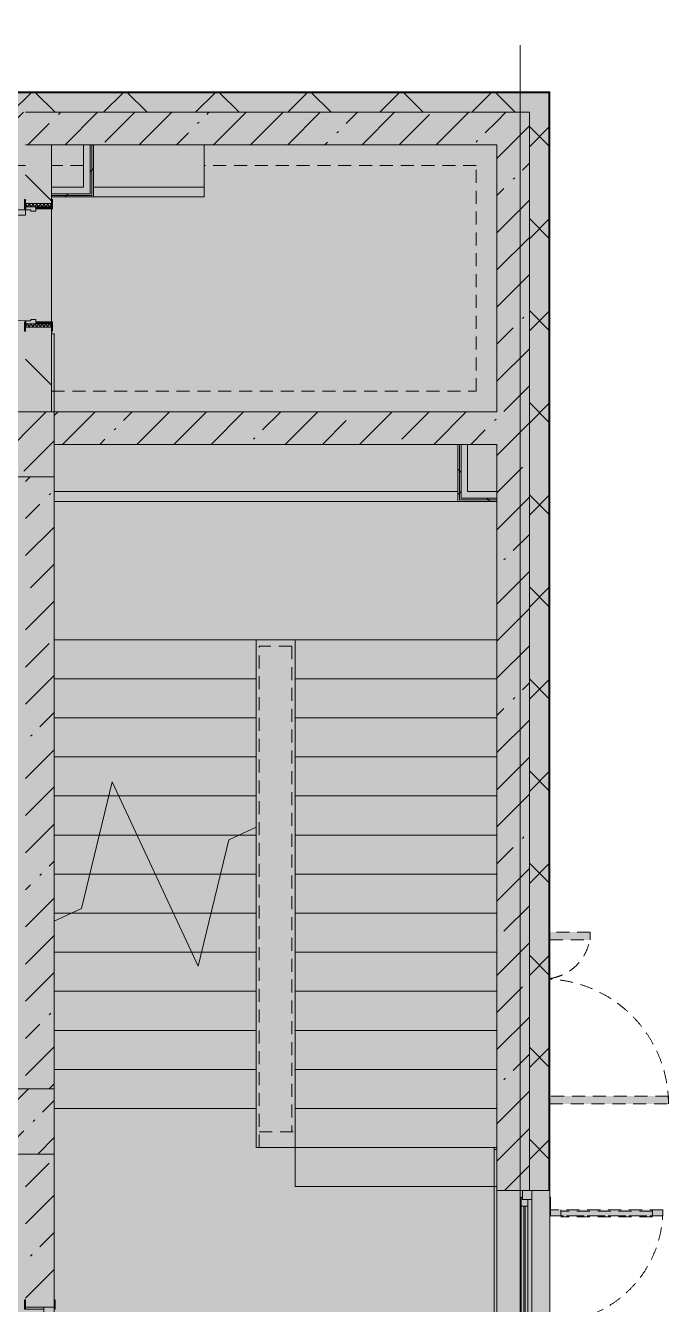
# Model space of a CAD drawing. Header units: millimetres. Extents: x 81037 to 284518, y -8553 to 29000.
# Drawn here: x 278718 to 283656, y 12246 to 22066 of the extents above; entities that cross this region are included whole.
import ezdxf

# ---------------------------------------------------------------- set-up
doc = ezdxf.new("R2010")
doc.units = ezdxf.units.MM
doc.linetypes.add('200_ШТРИХ__ш1_п0_6_', pattern=[160, 100, -60])
doc.layers.add('A-DETL-GENF-6', color=7, linetype='Continuous', lineweight=9, true_color=0xc0c0c0, transparency=0.4)
for name, color, linetype, lineweight in [('A-DETL-MBND-1', 7, '200_ШТРИХ__ш1_п0_6_', 9), ('A-WALL-4', 7, 'Continuous', 5), ('I-WALL-6', 7, 'Continuous', 5), ('S-COLS-1', 7, 'Continuous', 5), ('Оси', 7, 'Continuous', 9)]:
    doc.layers.add(name, color=color, linetype=linetype, lineweight=lineweight)
for name, color, linetype, lineweight, true_color in [('A-DOOR-3', 7, 'Continuous', 5, 0xb7b7b7), ('A-DOOR-4', 7, 'Continuous', 5, 0xe2e2e2), ('A-DOOR-5', 7, 'Continuous', 5, 0xaaaaaa), ('A-DOOR-FRAM-3', 7, 'Continuous', 5, 0xe2e2e2), ('A-DOOR-FRAM-4', 7, 'Continuous', 5, 0xb7b7b7), ('A-DOOR-FRAM-5', 7, 'Continuous', 5, 0xaaaaaa), ('A-FLOR-3', 7, 'Continuous', 5, 0xb7b7b7), ('A-GLAZ-1', 7, 'Continuous', 5, 0x737373), ('A-WALL-5', 7, 'Continuous', 5, 0x737373), ('A-WALL-6', 7, 'Continuous', 9, 0x737373), ('I-WALL-4', 7, 'Continuous', 5, 0xe7e7e7), ('I-WALL-7', 7, 'Continuous', 5, 0x737373), ('S-COLS-2', 7, 'Continuous', 5, 0x737373), ('S-STRS-2', 7, 'Continuous', 5, 0x737373), ('S-STRS-MBND-2', 7, 'Continuous', 5, 0x737373)]:
    doc.layers.add(name, color=color, linetype=linetype, lineweight=lineweight, true_color=true_color)
pattern_1 = [(45, (157507.65, 0), (-285.1231, 285.1231), []), (45, (157792.77, 0), (-285.1231, 285.1231), [504.031, -100.806, 16.764, -84.042])]
pattern_2 = [(45, (157507.65, 0), (-353.5534, 353.5534), []), (135, (157507.65, 0), (-353.5534, -353.5534), [])]
pattern_3 = [(45, (157507.65, 0), (-530.33, 530.33), []), (135, (157507.65, 0), (-530.33, -530.33), [])]

# ---------------------------------------------------------------- blocks, each defined once
blk = doc.blocks.new('110_Дверь_СКБ_2Ст - Д-1_л_Лестничная клетка EIS60 2-32142534-2_1_3_птичка')
at = {"layer": 'A-DOOR-4'}
for points in [[(662.5, 110), (662.5, 1010), (612.5, 1010), (612.5, 110)], [(-587.5, 510), (-637.5, 510), (-637.5, 110), (-587.5, 110), (-587.5, 433.2)], [(712.5, 30), (697.5, 30), (697.5, -110), (712.5, -110), (712.5, -30.6)]]:
    blk.add_hatch(color=256, dxfattribs=at).paths.add_polyline_path(points)
h = blk.add_hatch(color=256, dxfattribs=at)
h.paths.add_polyline_path([(712.5, 110), (662.5, 110), (662.5, 60), (652.5, 60), (652.5, 30), (712.5, 30)])
h.paths.add_polyline_path([(-627.5, 30), (-627.5, 60), (-637.5, 60), (-637.5, 110), (-687.5, 110), (-687.5, 30)])
at = {"layer": 'A-DOOR-FRAM-3'}
for points in [[(-672.5, 110), (-672.5, 118), (-742.5, 118), (-742.5, 110)], [(767.5, 110), (767.5, 118), (697.5, 118), (697.5, 110)], [(-672.5, 30), (-687.5, 30), (-687.5, -110), (-672.5, -110), (-672.5, -30.6)], [(-672.5, -110), (-742.5, -110), (-742.5, -118), (-672.5, -118)], [(767.5, -118), (767.5, -110), (697.5, -110), (697.5, -118)]]:
    blk.add_hatch(color=256, dxfattribs=at).paths.add_polyline_path(points)
at = {"layer": 'A-DOOR-3'}
for p, q in [((662.5, 1010), (612.5, 1010)), ((612.5, 1010), (612.5, 110)), ((662.5, 110), (662.5, 1010)), ((-637.5, 510), (-637.5, 110)), ((-587.5, 510), (-637.5, 510)), ((-587.5, 110), (-587.5, 510)), ((-637.5, 110), (-587.5, 110)), ((612.5, 110), (662.5, 110))]:
    blk.add_line(p, q, dxfattribs=at)
for centre, radius, start, end in [((662.5, 110), 900, 90, 180), ((-637.5, 110), 400, 360, 90)]:
    blk.add_arc(centre, radius, start, end, dxfattribs=at)
at = {"layer": 'A-DOOR-FRAM-4'}
for p, q in [((-672.5, 118), (-742.5, 118)), ((-742.5, 118), (-742.5, 110)), ((-742.5, 110), (-672.5, 110)), ((-637.5, 110), (-687.5, 110)), ((-687.5, 110), (-687.5, 30)), ((-672.5, 110), (-672.5, 118)), ((-637.5, 60), (-637.5, 110)), ((662.5, 110), (662.5, 60)), ((712.5, 110), (662.5, 110)), ((767.5, 118), (697.5, 118)), ((697.5, 118), (697.5, 110)), ((697.5, 110), (767.5, 110)), ((712.5, 30), (712.5, 110)), ((767.5, 110), (767.5, 118)), ((-687.5, 30), (-627.5, 30)), ((-672.5, 30), (-687.5, 30)), ((-687.5, 30), (-687.5, -110)), ((-672.5, -110), (-672.5, 30)), ((-627.5, 60), (-637.5, 60)), ((-627.5, 30), (-627.5, 60)), ((662.5, 60), (652.5, 60)), ((652.5, 60), (652.5, 30)), ((652.5, 30), (712.5, 30)), ((712.5, 30), (697.5, 30)), ((697.5, 30), (697.5, -110)), ((712.5, -110), (712.5, 30)), ((-672.5, -110), (-742.5, -110)), ((-742.5, -110), (-742.5, -118)), ((-742.5, -118), (-672.5, -118)), ((-687.5, -110), (-672.5, -110)), ((-672.5, -118), (-672.5, -110)), ((697.5, -110), (712.5, -110)), ((767.5, -110), (697.5, -110)), ((697.5, -110), (697.5, -118)), ((697.5, -118), (767.5, -118)), ((767.5, -118), (767.5, -110))]:
    blk.add_line(p, q, dxfattribs=at)
blk = doc.blocks.new('120_Окно_СКБ_1Ст - 120_Окно_СКБ_1Ст 1200х2500_h_ с форточкой2-24160662-2_1_3_птичка')
at = {"layer": 'A-GLAZ-1'}
for p, q in [((-600, -127), (-600, -57)), ((-600, -57), (-530, -57)), ((600, -57), (-600, -57)), ((-530, -57), (-530, -127)), ((530, -87), (-530, -87)), ((-530, -87), (-530, -127)), ((-480, -137), (-480, -87)), ((480, -137), (480, -87)), ((530, -127), (530, -57)), ((530, -57), (600, -57)), ((530, -127), (530, -87)), ((600, -57), (600, -127)), ((-530, -127), (-600, -127)), ((-600, -127), (-550, -127)), ((-530, -127), (-550, -127)), ((-550, -127), (-550, -137)), ((-550, -137), (550, -137)), ((550, -137), (-550, -137)), ((-480, -107), (480, -107)), ((480, -117), (-480, -117)), ((600, -127), (530, -127)), ((550, -127), (530, -127)), ((550, -127), (600, -127)), ((550, -137), (550, -127))]:
    blk.add_line(p, q, dxfattribs=at)
blk = doc.blocks.new('110_Дверь_СКБ_1Ст_Внутренняя1 - Д-8 950x2100h_охрана-V61-2_1_3_птичка')
at = {"layer": 'A-DOOR-4'}
h = blk.add_hatch(color=256, dxfattribs=at)
h.paths.add_polyline_path([(-437.5, 100), (-437.5, 20), (-402.5, 20), (-402.5, 60), (-412.5, 60), (-416.2, 100)])
h.paths.add_polyline_path([(437.5, 100), (437.5, 60), (427.5, 60), (427.5, 20), (462.5, 20), (462.5, 100)])
at = {"layer": 'A-DOOR-5'}
h = blk.add_hatch(dxfattribs=at)
h.set_pattern_fill('FP_6', color=256, style=0, pattern_type=2)
h.set_pattern_definition([(135, (1826.41, 164.685), (-14.14214, -14.14214), []), (225, (1826.41, 164.685), (14.14214, -14.14214), [])])
h.paths.add_polyline_path([(487.5, 100), (462.5, 100), (462.5, -100), (487.5, -100), (487.5, -34.8)])
at = {"layer": 'A-DOOR-FRAM-3'}
for points in [[(397.5, 950), (397.5, 100), (437.5, 100), (437.5, 950)], [(-492.5, 108), (-492.5, 100), (-422.5, 100), (-422.5, 108)], [(511.4, 108), (447.5, 108), (447.5, 100), (517.5, 100), (517.5, 108)], [(-422.5, 20), (-437.5, 20), (-437.5, -100), (-422.5, -100), (-422.5, -34.8)], [(462.5, 20), (447.5, 20), (447.5, -100), (462.5, -100), (462.5, -34.8)], [(-492.5, -100), (-492.5, -108), (-422.5, -108), (-422.5, -100)], [(517.5, -100), (447.5, -100), (447.5, -108), (517.5, -108)]]:
    blk.add_hatch(color=256, dxfattribs=at).paths.add_polyline_path(points)
at = {"layer": 'A-DOOR-FRAM-5'}
h = blk.add_hatch(dxfattribs=at)
h.set_pattern_fill('FP_7', color=256, style=0, pattern_type=2)
h.set_pattern_definition([(45, (-296.384, 164.685), (-14.1421, 14.1421), []), (135, (-296.384, 164.685), (-14.1421, -14.1421), [])])
h.paths.add_polyline_path([(-437.5, 100), (-462.5, 100), (-462.5, -100), (-437.5, -100), (-437.5, -34.8)])
at = {"layer": 'A-DOOR-3'}
for p, q in [((437.5, 950), (397.5, 950)), ((397.5, 950), (397.5, 100)), ((437.5, 100), (437.5, 950)), ((397.5, 100), (437.5, 100))]:
    blk.add_line(p, q, dxfattribs=at)
blk.add_arc((437.5, 100), 850, 90, 180, dxfattribs=at)
at = {"layer": 'A-DOOR-FRAM-4'}
for p, q in [((-422.5, 108), (-492.5, 108)), ((-492.5, 108), (-492.5, 100)), ((-492.5, 100), (-422.5, 100)), ((-437.5, 100), (-462.5, 100)), ((-462.5, 100), (-462.5, -100)), ((-412.5, 100), (-437.5, 100)), ((-437.5, 100), (-437.5, 20)), ((-437.5, -100), (-437.5, 100)), ((-422.5, 100), (-437.5, 100)), ((-437.5, 100), (-437.5, 99)), ((-437.5, 99), (-422.5, 99)), ((-422.5, 100), (-422.5, 108)), ((-422.5, 99), (-422.5, 100)), ((-412.5, 60), (-412.5, 100)), ((437.5, 100), (437.5, 60)), ((462.5, 100), (437.5, 100)), ((517.5, 108), (447.5, 108)), ((447.5, 108), (447.5, 100)), ((462.5, 100), (447.5, 100)), ((447.5, 100), (447.5, 99)), ((447.5, 100), (517.5, 100)), ((447.5, 99), (462.5, 99)), ((462.5, 20), (462.5, 100)), ((487.5, 100), (462.5, 100)), ((462.5, 100), (462.5, -100)), ((462.5, 99), (462.5, 100)), ((487.5, -100), (487.5, 100)), ((517.5, 100), (517.5, 108)), ((-437.5, 20), (-402.5, 20)), ((-422.5, 20), (-437.5, 20)), ((-437.5, 20), (-437.5, -100)), ((-422.5, -100), (-422.5, 20)), ((-402.5, 60), (-412.5, 60)), ((-402.5, 20), (-402.5, 60)), ((437.5, 60), (427.5, 60)), ((427.5, 60), (427.5, 20)), ((427.5, 20), (462.5, 20)), ((462.5, 20), (447.5, 20)), ((447.5, 20), (447.5, -100)), ((462.5, -100), (462.5, 20)), ((-422.5, -100), (-492.5, -100)), ((-492.5, -100), (-492.5, -108)), ((-492.5, -108), (-422.5, -108)), ((-462.5, -100), (-437.5, -100)), ((-437.5, -100), (-422.5, -100)), ((-422.5, -108), (-422.5, -100)), ((447.5, -100), (462.5, -100)), ((517.5, -100), (447.5, -100)), ((447.5, -100), (447.5, -108)), ((447.5, -108), (517.5, -108)), ((462.5, -100), (487.5, -100)), ((517.5, -108), (517.5, -100))]:
    blk.add_line(p, q, dxfattribs=at)
blk = doc.blocks.new('110_Дверь_СКБ_2Ст_Наружная - ДН-3_1_л__ Двухстворчатая 1200 х2900 из подвала EI30-23667726-2_1_3_птичка')
at = {"layer": 'A-DETL-MBND-1'}
for points in [[(679.5, 989), (619.5, 989), (619.5, 79), (679.5, 79)], [(-580.5, 79), (-580.5, 389), (-640.5, 389), (-640.5, 79)]]:
    blk.add_hatch(color=256, dxfattribs=at).paths.add_polyline_path(points)
for p, q in [((679.5, 989), (619.5, 989)), ((619.5, 989), (619.5, 79)), ((679.5, 79), (679.5, 989)), ((-640.5, 389), (-640.5, 79)), ((-580.5, 389), (-640.5, 389)), ((-580.5, 79), (-580.5, 389))]:
    blk.add_line(p, q, dxfattribs=at)
for centre, radius, start, end in [((679.5, 29), 960, 90, 176.98148), ((-640.5, 29), 360, 8.16602, 90)]:
    blk.add_arc(centre, radius, start, end, dxfattribs=at)
blk = doc.blocks.new('Дверь_Витражная_СКБ_2Ст - ВН-6-31912847-2_1_3_птичка')
at = {"layer": 'A-DETL-MBND-1'}
for points in [[(-643, -370), (-598, -370), (-598, -20), (-643, -20)], [(562, -884), (607, -884), (607, -20), (562, -20)]]:
    blk.add_hatch(color=256, dxfattribs=at).paths.add_polyline_path(points)
for p, q in [((-607, -20), (-715, -20)), ((-715, -20), (-607, -20)), ((-598, -20), (-643, -20)), ((-643, -370), (-643, -20)), ((-598, -20), (-643, -20)), ((-643, -20), (-643, -370)), ((-607, -370), (-607, -20)), ((-598, -370), (-598, -20)), ((-598, -370), (-598, -20)), ((562, -20), (607, -20)), ((562, -884), (562, -20)), ((562, -20), (562, -884)), ((607, -20), (562, -20)), ((607, -884), (607, -20)), ((607, -884), (607, -20)), ((607, -20), (715, -20)), ((607, -20), (715, -20)), ((607, -884), (607, -20)), ((-643, -100), (-598, -100)), ((-633, -290), (-633, -100)), ((-589, -290), (-589, -100)), ((553, -804), (553, -100)), ((607, -100), (562, -100)), ((597, -804), (597, -100)), ((-643, -290), (-598, -290)), ((-643, -370), (-598, -370)), ((-643, -370), (-598, -370)), ((607, -804), (562, -804)), ((607, -884), (562, -884)), ((562, -884), (607, -884))]:
    blk.add_line(p, q, dxfattribs=at)
for centre, radius, start, end in [((-607, -20), 350, 270, 0), ((607, -20), 864, 180, 270)]:
    blk.add_arc(centre, radius, start, end, dxfattribs=at)
blk = doc.blocks.new('BSC_Колонна _Прямоугольная - 500х500-22291386-2_1_3_птичка')
at = {"layer": 'S-COLS-1'}
h = blk.add_hatch(dxfattribs=at)
h.set_pattern_fill('FP_151', color=256, style=0, pattern_type=2)
h.set_pattern_definition([(45, (-121180, -13650), (-285.1231, 285.1231), []), (45, (-120894.88, -13650), (-285.1231, 285.1231), [504.031, -100.806, 16.764, -84.042])])
h.paths.add_polyline_path([(-250, -250), (250, -250), (250, 250), (-250, 250), (-250, -115.2)])
at = {"layer": 'S-COLS-2'}
for p, q in [((250, 250), (-250, 250)), ((-250, 250), (-250, -250)), ((250, -250), (250, 250)), ((-250, -250), (250, -250))]:
    blk.add_line(p, q, dxfattribs=at)
blk = doc.blocks.new('BSC_Колонна _Прямоугольная - 500х500-V162-2_1_3_птичка')
at = {"layer": 'S-COLS-1'}
h = blk.add_hatch(dxfattribs=at)
h.set_pattern_fill('FP_160', color=256, style=0, pattern_type=2)
h.set_pattern_definition([(45, (-121180, -18850), (-285.1231, 285.1231), []), (45, (-120894.88, -18850), (-285.1231, 285.1231), [504.031, -100.806, 16.764, -84.042])])
h.paths.add_polyline_path([(-250, -250), (250, -250), (250, 250), (-250, 250), (-250, -109.1)])
at = {"layer": 'S-COLS-2'}
for p, q in [((250, 250), (-250, 250)), ((-250, 250), (-250, -250)), ((250, -250), (250, 250)), ((-250, -250), (250, -250))]:
    blk.add_line(p, q, dxfattribs=at)
blk = doc.blocks.new('Зашивка приборов отопления30 - Зашивка приборов отопления-33323465-2_1_3_птичка')
at = {"layer": 'A-WALL-5'}
for p, q in [((121290.8, 18669.6), (124390.8, 18669.6)), ((124390.8, 18669.6), (121290.8, 18669.6)), ((121290.8, 18594.6), (124390.8, 18594.6))]:
    blk.add_line(p, q, dxfattribs=at)
blk = doc.blocks.new('Зашивка приборов отопления44 - Зашивка приборов отопления-33398827-2_1_3_птичка')
at = {"layer": 'A-WALL-5'}
for p, q in [((122140.8, 18669.6), (122140.8, 18994.6)), ((121290.8, 18669.6), (122140.8, 18669.6)), ((122141.3, 18669.6), (121290.8, 18669.6)), ((122141.3, 18594.6), (122141.3, 18669.6)), ((121290.8, 18594.6), (122141.3, 18594.6))]:
    blk.add_line(p, q, dxfattribs=at)

msp = doc.modelspace()

# ---------------------------------------------------------------- hatches: boundary and pattern name
at = {"layer": 'A-DETL-GENF-6'}
msp.add_hatch(color=256, dxfattribs=at).paths.add_polyline_path([(279724.6, -258), (282745.7, -258), (282745.7, 21558), (250815.7, 21558), (250815.7, 27348), (242367.7, 27348), (242367.7, 5750), (246709.7, 5750), (246709.7, -258), (278797.1, -258)])
at = {"layer": 'A-WALL-4'}
h = msp.add_hatch(dxfattribs=at)
h.set_pattern_fill('FP_71', color=256, style=0, pattern_type=2)
h.set_pattern_definition(pattern_2)
h.paths.add_polyline_path([(282737.7, 21400), (282737.7, 21550), (277657.9, 21550), (277657.9, 21400), (282587.7, 21400)])
h.paths.add_polyline_path([(276757.9, 21400), (276757.9, 21550), (275408.1, 21550), (275408.1, 21400), (276014.5, 21400)])
h.paths.add_polyline_path([(263956.8, 21400), (264358.1, 21400), (264358.1, 21550), (263057.9, 21550), (263057.9, 21400), (263557.7, 21400)])
h.paths.add_polyline_path([(266558.1, 21400), (266558.1, 21550), (265258.1, 21550), (265258.1, 21400), (265811.8, 21400)])
h.paths.add_polyline_path([(267458.1, 21400), (268757.7, 21400), (268757.7, 21550), (267458.1, 21550)])
h.paths.add_polyline_path([(273608.1, 21400), (274508.1, 21400), (274508.1, 21550), (273108.1, 21550), (273108.1, 21400), (273232, 21400)])
h.paths.add_polyline_path([(270808.1, 21400), (270808.1, 21550), (269657.7, 21550), (269657.7, 21400)])
h.paths.add_polyline_path([(260757.9, 21400), (260757.9, 21550), (259557.7, 21550), (259557.7, 21400), (260246.7, 21400)])
h.paths.add_polyline_path([(250815.7, 21400), (250817.7, 21400), (250813.6, 21550), (250567.7, 21550), (250567.7, 21400), (250774.6, 21400)])
h.paths.add_polyline_path([(254117.7, 21400), (258657.7, 21400), (258657.7, 21550), (254117.7, 21550)])
h = msp.add_hatch(dxfattribs=at)
h.set_pattern_fill('FP_71', color=256, style=0, pattern_type=2)
h.set_pattern_definition(pattern_2)
h.paths.add_polyline_path([(282733.9, -250), (282737.7, -250), (282737.7, 7700), (282587.7, 7700), (282587.7, -250), (282697.7, -250)])
h.paths.add_polyline_path([(282737.7, 10000), (282737.7, 11920), (282587.7, 11920), (282587.7, 10000)])
h.paths.add_polyline_path([(282737.7, 13120), (282737.7, 21400), (282587.7, 21400), (282587.7, 13120)])
at = {"layer": 'I-WALL-4'}
for points in [[(279213.7, 20775), (279213.7, 21150), (279163.7, 21150), (279163.7, 20775)], [(279163.7, 20775), (279163.7, 20825), (278917.7, 20825), (278917.7, 20775)], [(282112.7, 18487.5), (282112.7, 18850), (282062.7, 18850), (282062.7, 18487.5)], [(282337.7, 18437.5), (282337.7, 18487.5), (282062.7, 18487.5), (282062.7, 18437.5)]]:
    msp.add_hatch(color=256, dxfattribs=at).paths.add_polyline_path(points)
at = {"layer": 'I-WALL-6'}
h = msp.add_hatch(dxfattribs=at)
h.set_pattern_fill('FP_79', color=256, style=0, pattern_type=2)
h.set_pattern_definition(pattern_1)
h.paths.add_polyline_path([(269657.7, 21150), (270808.1, 21150), (270808.1, 21400), (269657.7, 21400)])
h.paths.add_polyline_path([(273608.1, 21150), (274508.1, 21150), (274508.1, 21400), (273608.1, 21400), (273608.1, 21239.3)])
h.paths.add_polyline_path([(278717.7, 21150), (278717.7, 21400), (278357.7, 21400), (278357.7, 21150)])
h.paths.add_polyline_path([(276023.1, 21150), (276757.9, 21150), (276757.9, 21400), (275408.1, 21400), (275408.1, 21150), (276014.5, 21150)])
h.paths.add_polyline_path([(258645.2, 21150), (258657.7, 21150), (258657.7, 21400), (258307.7, 21400), (258307.7, 21150), (258632.7, 21150)])
h.paths.add_polyline_path([(260246.7, 21150), (260757.9, 21150), (260757.9, 21400), (259557.7, 21400), (259557.7, 21150)])
h.paths.add_polyline_path([(263557.7, 21150), (264358.1, 21150), (264358.1, 21400), (263557.7, 21400)])
h.paths.add_polyline_path([(265811.8, 21150), (266558.1, 21150), (266558.1, 21400), (265258.1, 21400), (265258.1, 21150), (265732.7, 21150)])
h.paths.add_polyline_path([(268757.7, 21150), (268757.7, 21400), (268557.7, 21400), (268557.7, 21150), (268594.4, 21150)])
h.paths.add_polyline_path([(267857.7, 21150), (267857.7, 21400), (267458.1, 21400), (267458.1, 21150), (267666.8, 21150)])
h = msp.add_hatch(dxfattribs=at)
h.set_pattern_fill('FP_79', color=256, style=0, pattern_type=2)
h.set_pattern_definition(pattern_1)
h.paths.add_polyline_path([(282337.7, 21150), (282337.7, 21400), (278717.7, 21400), (278717.7, 21150), (280652.1, 21150)])
h = msp.add_hatch(dxfattribs=at)
h.set_pattern_fill('FP_79', color=256, style=0, pattern_type=2)
h.set_pattern_definition(pattern_1)
h.paths.add_polyline_path([(282507.2, 10600), (282587.7, 10600), (282587.7, 11920), (282337.7, 11920), (282337.7, 10600)])
h.paths.add_polyline_path([(282587.7, 13120), (282587.7, 21400), (282337.7, 21400), (282337.7, 13120), (282507.2, 13120)])
h = msp.add_hatch(dxfattribs=at)
h.set_pattern_fill('FP_82', color=256, style=0, pattern_type=2)
h.set_pattern_definition([(135, (157507.65, 0), (-353.5534, -353.5534), [])])
h.paths.add_polyline_path([(278717.7, 19100), (278917.7, 19100), (278917.7, 19750), (278717.7, 19750), (278717.7, 19319.3)])
h.paths.add_polyline_path([(278797.1, 20700), (278917.7, 20700), (278917.7, 21150), (278717.7, 21150), (278717.7, 20700)])
h = msp.add_hatch(dxfattribs=at)
h.set_pattern_fill('FP_165', color=256, style=0, pattern_type=2)
h.set_pattern_definition(pattern_3)
h.paths.add_polyline_path([(279226.2, 20762.5), (279226.2, 21150), (279213.7, 21150), (279213.7, 20762.5)])
h = msp.add_hatch(dxfattribs=at)
h.set_pattern_fill('FP_165', color=256, style=0, pattern_type=2)
h.set_pattern_definition(pattern_3)
h.paths.add_polyline_path([(279238.7, 20750), (279238.7, 21150), (279226.2, 21150), (279226.2, 20750)])
h = msp.add_hatch(dxfattribs=at)
h.set_pattern_fill('FP_165', color=256, style=0, pattern_type=2)
h.set_pattern_definition(pattern_3)
h.paths.add_polyline_path([(279213.7, 20762.5), (279213.7, 20775), (278917.7, 20775), (278917.7, 20762.5), (279163.7, 20762.5)])
h = msp.add_hatch(dxfattribs=at)
h.set_pattern_fill('FP_165', color=256, style=0, pattern_type=2)
h.set_pattern_definition(pattern_3)
h.paths.add_polyline_path([(279163.7, 20750), (279226.2, 20750), (279226.2, 20762.5), (278917.7, 20762.5), (278917.7, 20750)])
h = msp.add_hatch(dxfattribs=at)
h.set_pattern_fill('FP_79', color=256, style=0, pattern_type=2)
h.set_pattern_definition(pattern_1)
h.paths.add_polyline_path([(282337.7, 18850), (282337.7, 19100), (278937.7, 19100), (278937.7, 18850), (282112.7, 18850)])
h = msp.add_hatch(dxfattribs=at)
h.set_pattern_fill('FP_165', color=256, style=0, pattern_type=2)
h.set_pattern_definition(pattern_3)
h.paths.add_polyline_path([(282050.2, 18425), (282050.2, 18850), (282037.7, 18850), (282037.7, 18425)])
h = msp.add_hatch(dxfattribs=at)
h.set_pattern_fill('FP_165', color=256, style=0, pattern_type=2)
h.set_pattern_definition(pattern_3)
h.paths.add_polyline_path([(282050.2, 18437.5), (282062.7, 18437.5), (282062.7, 18850), (282050.2, 18850), (282050.2, 18487.5)])
h = msp.add_hatch(dxfattribs=at)
h.set_pattern_fill('FP_79', color=256, style=0, pattern_type=2)
h.set_pattern_definition(pattern_1)
h.paths.add_polyline_path([(278797.1, 10600), (278937.7, 10600), (278937.7, 10825), (278717.7, 10825), (278717.7, 10600)])
h.paths.add_polyline_path([(278797.1, 12225), (278937.7, 12225), (278937.7, 13400), (278717.7, 13400), (278717.7, 12225)])
h.paths.add_polyline_path([(278730.9, 13900), (278937.7, 13900), (278937.7, 18600), (278717.7, 18600), (278717.7, 13900)])
h = msp.add_hatch(dxfattribs=at)
h.set_pattern_fill('FP_165', color=256, style=0, pattern_type=2)
h.set_pattern_definition(pattern_3)
h.paths.add_polyline_path([(282337.7, 18412.5), (282337.7, 18425), (282037.7, 18425), (282037.7, 18412.5)])
h = msp.add_hatch(dxfattribs=at)
h.set_pattern_fill('FP_165', color=256, style=0, pattern_type=2)
h.set_pattern_definition(pattern_3)
h.paths.add_polyline_path([(282337.7, 18425), (282337.7, 18437.5), (282050.2, 18437.5), (282050.2, 18425)])
h = msp.add_hatch(dxfattribs=at)
h.set_pattern_fill('FP_83', color=256, style=0, pattern_type=2)
h.set_pattern_definition([(45, (157507.65, 0), (-176.7767, 176.7767), [])])
h.paths.add_polyline_path([(278717.7, 12450), (278717.7, 12530), (277967.7, 12530), (277967.7, 12450)])

# ---------------------------------------------------------------- linework, layer by layer
at = {"layer": 'A-DETL-MBND-1'}
for p, q in [((278717.7, 20992), (278515.7, 20992)), ((279163.7, 20992), (278917.7, 20992)), ((282179.7, 20992), (280088.7, 20992)), ((282179.7, 19258), (282179.7, 20992)), ((278917.7, 19258), (282179.7, 19258)), ((280512.7, 13450), (280512.7, 17300)), ((280762.7, 17300), (280512.7, 17300)), ((280762.7, 17300), (280762.7, 13570)), ((280512.7, 13570), (280787.7, 13570))]:
    msp.add_line(p, q, dxfattribs=at)
at = {"layer": 'A-FLOR-3'}
for p, q in [((278917.7, 19700), (278937.7, 19700)), ((278937.7, 19700), (278937.7, 19100)), ((280487.7, 13450), (280487.7, 13750)), ((282316.7, 13450), (280487.7, 13450)), ((282316.7, 10600), (282316.7, 13450)), ((282337.7, 13435), (282316.7, 13435))]:
    msp.add_line(p, q, dxfattribs=at)
at = {"layer": 'A-WALL-5'}
for p, q in [((282745.7, 21558), (274508.1, 21558)), ((282745.7, -258), (282745.7, 21558)), ((278717.7, 21400), (282587.7, 21400)), ((282587.7, 13120), (282745.7, 13120))]:
    msp.add_line(p, q, dxfattribs=at)
at = {"layer": 'A-WALL-6'}
for p, q in [((282740.7, 21553), (277657.9, 21553)), ((282737.7, 21550), (277657.9, 21550)), ((282737.7, 13120), (282737.7, 21550)), ((282740.7, 13120), (282740.7, 21553)), ((282587.7, 21400), (282587.7, 13120)), ((278917.7, 21150), (278717.7, 21150)), ((279238.7, 21150), (279163.7, 21150)), ((279213.7, 20775), (279213.7, 21150)), ((279226.2, 20762.5), (279226.2, 21150)), ((278917.7, 20775), (279213.7, 20775)), ((278917.7, 20762.5), (279226.2, 20762.5)), ((282112.7, 18850), (282037.7, 18850)), ((282050.2, 18850), (282050.2, 18425)), ((282062.7, 18850), (282062.7, 18437.5)), ((282337.7, 18412.5), (282337.7, 18487.5)), ((282050.2, 18425), (282337.7, 18425)), ((282062.7, 18437.5), (282337.7, 18437.5))]:
    msp.add_line(p, q, dxfattribs=at)
at = {"layer": 'I-WALL-7'}
for p, q in [((278917.7, 21150), (279163.7, 21150)), ((278917.7, 20730), (278917.7, 21150)), ((279163.7, 21150), (279163.7, 20825)), ((279238.7, 21150), (282337.7, 21150)), ((279238.7, 20750), (279238.7, 21150)), ((282337.7, 21150), (282337.7, 19100)), ((279163.7, 20825), (278917.7, 20825)), ((278917.7, 20750), (279238.7, 20750)), ((278917.7, 20660), (278917.7, 19790)), ((278917.7, 19100), (278917.7, 19720)), ((282337.7, 19100), (278937.7, 19100)), ((278937.7, 18850), (282037.7, 18850)), ((282037.7, 18850), (282037.7, 18412.5)), ((282112.7, 18850), (282337.7, 18850)), ((282112.7, 18487.5), (282112.7, 18850)), ((282337.7, 18850), (282337.7, 18487.5)), ((278937.7, 13900), (278937.7, 18600)), ((282337.7, 18487.5), (282112.7, 18487.5)), ((282037.7, 18412.5), (282337.7, 18412.5)), ((282337.7, 18412.5), (282337.7, 10600)), ((278937.7, 12280), (278937.7, 13400)), ((282337.7, 13120), (282587.7, 13120))]:
    msp.add_line(p, q, dxfattribs=at)
at = {"layer": 'S-STRS-2'}
for p, q in [((278937.7, 17350), (280487.7, 17350)), ((278937.7, 17350), (280487.7, 17350)), ((280487.7, 17350), (280787.7, 17350)), ((280487.7, 17050), (280487.7, 17350)), ((282337.7, 17350), (280787.7, 17350)), ((280787.7, 17350), (280787.7, 17050)), ((282337.7, 17350), (280787.7, 17350)), ((278937.7, 17050), (280487.7, 17050)), ((278937.7, 17050), (280487.7, 17050)), ((280487.7, 16750), (280487.7, 17050)), ((280787.7, 17050), (280787.7, 16750)), ((282337.7, 17050), (280787.7, 17050)), ((282337.7, 17050), (280787.7, 17050)), ((278937.7, 16750), (280487.7, 16750)), ((278937.7, 16750), (280487.7, 16750)), ((280487.7, 16450), (280487.7, 16750)), ((280787.7, 16750), (280787.7, 16450)), ((282337.7, 16750), (280787.7, 16750)), ((282337.7, 16750), (280787.7, 16750)), ((278937.7, 16450), (280487.7, 16450)), ((278937.7, 16450), (280487.7, 16450)), ((280487.7, 16150), (280487.7, 16450)), ((280787.7, 16450), (280787.7, 16150)), ((282337.7, 16450), (280787.7, 16450)), ((282337.7, 16450), (280787.7, 16450)), ((278937.7, 16150), (279356.2, 16150)), ((278937.7, 16150), (279356.2, 16150)), ((279356.2, 16150), (279432.9, 16150)), ((279356.2, 16150), (279432.9, 16150)), ((279432.9, 16150), (280487.7, 16150)), ((279432.9, 16150), (280487.7, 16150)), ((280487.7, 15911.4), (280487.7, 16150)), ((280787.7, 16150), (280787.7, 15850)), ((282337.7, 16150), (280787.7, 16150)), ((282337.7, 16150), (280787.7, 16150)), ((280487.7, 15850), (280487.7, 15911.4)), ((278937.7, 15850), (279283.3, 15850)), ((278937.7, 15850), (279283.3, 15850)), ((279283.3, 15850), (279572.8, 15850)), ((279283.3, 15850), (279572.8, 15850)), ((279572.8, 15850), (280356, 15850)), ((279572.8, 15850), (280356, 15850)), ((280356, 15850), (280487.7, 15850)), ((280356, 15850), (280487.7, 15850)), ((280487.7, 15550), (280487.7, 15850)), ((280787.7, 15850), (280787.7, 15550)), ((282337.7, 15850), (280787.7, 15850)), ((282337.7, 15850), (280787.7, 15850)), ((278937.7, 15550), (279210.4, 15550)), ((278937.7, 15550), (279210.4, 15550)), ((279210.4, 15550), (279712.7, 15550)), ((279210.4, 15550), (279712.7, 15550)), ((279712.7, 15550), (280214.9, 15550)), ((279712.7, 15550), (280214.9, 15550)), ((280214.9, 15550), (280487.7, 15550)), ((280214.9, 15550), (280487.7, 15550)), ((280487.7, 15250), (280487.7, 15550)), ((280787.7, 15550), (280787.7, 15250)), ((282337.7, 15550), (280787.7, 15550)), ((282337.7, 15550), (280787.7, 15550)), ((278937.7, 15250), (279069.3, 15250)), ((278937.7, 15250), (279069.3, 15250)), ((279069.3, 15250), (279852.5, 15250)), ((279069.3, 15250), (279852.5, 15250)), ((279852.5, 15250), (280142, 15250)), ((279852.5, 15250), (280142, 15250)), ((280142, 15250), (280487.7, 15250)), ((280142, 15250), (280487.7, 15250)), ((280487.7, 14950), (280487.7, 15250)), ((280787.7, 15250), (280787.7, 14950)), ((282337.7, 15250), (280787.7, 15250)), ((282337.7, 15250), (280787.7, 15250)), ((278937.7, 14950), (279992.4, 14950)), ((278937.7, 14950), (279992.4, 14950)), ((279992.4, 14950), (280069.1, 14950)), ((279992.4, 14950), (280069.1, 14950)), ((280069.1, 14950), (280487.7, 14950)), ((280069.1, 14950), (280487.7, 14950)), ((280487.7, 14650), (280487.7, 14950)), ((280787.7, 14950), (280787.7, 14650)), ((282337.7, 14950), (280787.7, 14950)), ((282337.7, 14950), (280787.7, 14950)), ((278937.7, 14650), (280487.7, 14650)), ((278937.7, 14650), (280487.7, 14650)), ((280487.7, 14350), (280487.7, 14650)), ((280787.7, 14650), (280787.7, 14350)), ((282337.7, 14650), (280787.7, 14650)), ((282337.7, 14650), (280787.7, 14650)), ((278937.7, 14350), (280487.7, 14350)), ((278937.7, 14350), (280487.7, 14350)), ((280487.7, 14050), (280487.7, 14350)), ((280787.7, 14350), (280787.7, 14050)), ((282337.7, 14350), (280787.7, 14350)), ((282337.7, 14350), (280787.7, 14350)), ((278937.7, 14050), (280487.7, 14050)), ((278937.7, 14050), (280487.7, 14050)), ((280487.7, 13750), (280487.7, 14050)), ((280787.7, 14050), (280787.7, 13750)), ((282337.7, 14050), (280787.7, 14050)), ((282337.7, 14050), (280787.7, 14050)), ((278937.7, 13750), (280487.7, 13750)), ((278937.7, 13750), (280487.7, 13750)), ((280787.7, 13750), (280787.7, 13450)), ((282337.7, 13750), (280787.7, 13750)), ((282337.7, 13750), (280787.7, 13750)), ((282337.7, 13450), (280787.7, 13450))]:
    msp.add_line(p, q, dxfattribs=at)
at = {"layer": 'S-STRS-MBND-2'}
for p, q in [((278937.7, 18850), (278937.7, 17350)), ((282337.7, 18850), (278937.7, 18850)), ((282337.7, 17350), (282337.7, 18850)), ((278937.7, 17350), (280487.7, 17350)), ((278937.7, 15848.6), (278937.7, 17350)), ((278937.7, 17350), (280487.7, 17350)), ((280487.7, 17350), (280787.7, 17350)), ((280487.7, 15911.4), (280487.7, 17350)), ((282337.7, 17350), (280787.7, 17350)), ((280787.7, 17350), (280787.7, 13150)), ((282337.7, 17350), (280787.7, 17350)), ((282337.7, 17350), (282337.7, 13150)), ((278937.7, 17050), (280487.7, 17050)), ((278937.7, 17050), (280487.7, 17050)), ((282337.7, 17050), (280787.7, 17050)), ((282337.7, 17050), (280787.7, 17050)), ((278937.7, 16750), (280487.7, 16750)), ((278937.7, 16750), (280487.7, 16750)), ((282337.7, 16750), (280787.7, 16750)), ((282337.7, 16750), (280787.7, 16750)), ((278937.7, 16450), (280487.7, 16450)), ((278937.7, 16450), (280487.7, 16450)), ((282337.7, 16450), (280787.7, 16450)), ((282337.7, 16450), (280787.7, 16450)), ((279382.5, 16258.1), (279146.2, 15285.9)), ((280042.8, 14841.9), (279382.5, 16258.1)), ((278937.7, 16150), (279356.2, 16150)), ((278937.7, 16150), (279356.2, 16150)), ((279432.9, 16150), (280487.7, 16150)), ((279432.9, 16150), (280487.7, 16150)), ((282337.7, 16150), (280787.7, 16150)), ((282337.7, 16150), (280787.7, 16150)), ((280487.7, 15911.4), (280279.1, 15814.1)), ((278937.7, 15850), (279283.3, 15850)), ((278937.7, 15850), (279283.3, 15850)), ((279572.8, 15850), (280356, 15850)), ((279572.8, 15850), (280356, 15850)), ((280279.1, 15814.1), (280042.8, 14841.9)), ((282337.7, 15850), (280787.7, 15850)), ((282337.7, 15850), (280787.7, 15850)), ((278937.7, 15550), (279210.4, 15550)), ((278937.7, 15550), (279210.4, 15550)), ((279712.7, 15550), (280214.9, 15550)), ((279712.7, 15550), (280214.9, 15550)), ((282337.7, 15550), (280787.7, 15550)), ((282337.7, 15550), (280787.7, 15550)), ((279146.2, 15285.9), (278937.7, 15188.6)), ((278937.7, 15250), (279069.3, 15250)), ((278937.7, 15250), (279069.3, 15250)), ((279852.5, 15250), (280142, 15250)), ((279852.5, 15250), (280142, 15250)), ((282337.7, 15250), (280787.7, 15250)), ((282337.7, 15250), (280787.7, 15250)), ((279992.4, 14950), (280069.1, 14950)), ((279992.4, 14950), (280069.1, 14950)), ((282337.7, 14950), (280787.7, 14950)), ((282337.7, 14950), (280787.7, 14950)), ((282337.7, 14650), (280787.7, 14650)), ((282337.7, 14650), (280787.7, 14650)), ((282337.7, 14350), (280787.7, 14350)), ((282337.7, 14350), (280787.7, 14350)), ((282337.7, 14050), (280787.7, 14050)), ((282337.7, 14050), (280787.7, 14050)), ((282337.7, 13750), (280787.7, 13750)), ((282337.7, 13750), (280787.7, 13750)), ((282337.7, 13450), (280787.7, 13450)), ((282337.7, 13450), (280787.7, 13450)), ((282337.7, 13150), (280787.7, 13150))]:
    msp.add_line(p, q, dxfattribs=at)
at = {"layer": 'Оси'}
msp.add_line((282517.7, 10029.8), (282517.7, 21915.1), dxfattribs=at)

# ---------------------------------------------------------------- block references
at = {"layer": 'A-DETL-MBND-1'}
for name, p, rotation in [('110_Дверь_СКБ_2Ст_Наружная - ДН-3_1_л__ Двухстворчатая 1200 х2900 из подвала EI30-23667726-2_1_3_птичка', (282666.7, 14464.5), 269.9999999999999), ('Дверь_Витражная_СКБ_2Ст - ВН-6-31912847-2_1_3_птичка', (282728.7, 12365), 89.99999999999957)]:
    msp.add_blockref(name, p, dxfattribs=dict(at, rotation=rotation))
at = {"layer": 'A-DOOR-3'}
for name, p, rotation in [('110_Дверь_СКБ_1Ст_Внутренняя1 - Д-8 950x2100h_охрана-V61-2_1_3_птичка', (278817.7, 20212.5), 89.99999999999991), ('110_Дверь_СКБ_2Ст - Д-1_л_Лестничная клетка EIS60 2-32142534-2_1_3_птичка', (278827.7, 11537.5), 269.9999999999999)]:
    msp.add_blockref(name, p, dxfattribs=dict(at, rotation=rotation))
at = {"layer": 'A-GLAZ-1', "rotation": 269.9999999999999}
msp.add_blockref('120_Окно_СКБ_1Ст - 120_Окно_СКБ_1Ст 1200х2500_h_ с форточкой2-24160662-2_1_3_птичка', (282662.7, 12520), dxfattribs=at)
at = {"layer": 'A-WALL-5'}
for name, p in [('Зашивка приборов отопления44 - Зашивка приборов отопления-33398827-2_1_3_птичка', (157947.8, 2155.4)), ('Зашивка приборов отопления30 - Зашивка приборов отопления-33323465-2_1_3_птичка', (157646.8, -182.1))]:
    msp.add_blockref(name, p, dxfattribs=at)
at = {"layer": 'S-COLS-2'}
for name, p in [('BSC_Колонна _Прямоугольная - 500х500-V162-2_1_3_птичка', (278687.7, 18850)), ('BSC_Колонна _Прямоугольная - 500х500-22291386-2_1_3_птичка', (278687.7, 13650))]:
    msp.add_blockref(name, p, dxfattribs=at)

doc.saveas('drawing.dxf')
